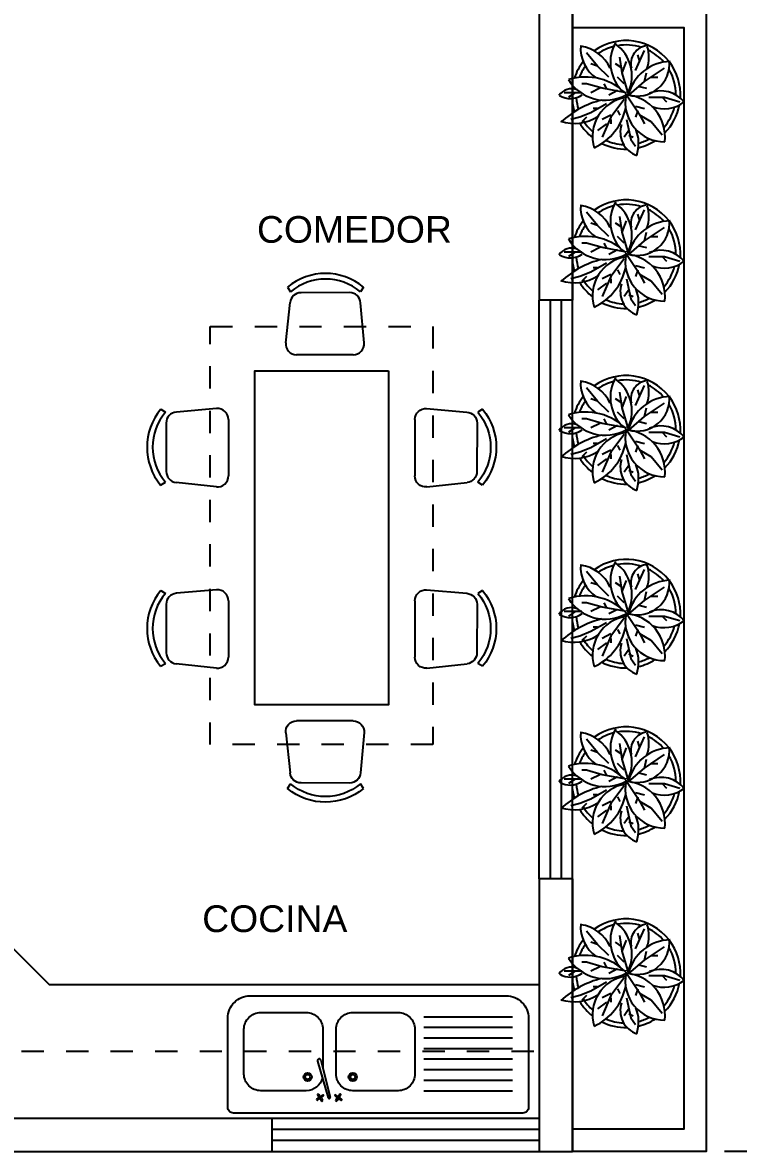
# Model space of a CAD drawing. Header units: inches. Extents: x -370 to 18, y -197 to 199.
# Drawn here: x -29.81 to -26.59, y 37.98 to 43.06 of the extents above; entities that cross this region are included whole.
import ezdxf

# ---------------------------------------------------------------- set-up
doc = ezdxf.new("R2010")
doc.units = ezdxf.units.IN
doc.header["$MEASUREMENT"] = 0
doc.linetypes.add('RAYITAS', pattern=[0.375, 0.25, -0.125])
for name, color, linetype in [('artefactos', 1, 'Continuous'), ('aux2', 194, 'Continuous'), ('MUEBLES', 7, 'Continuous')]:
    doc.layers.add(name, color=color, linetype=linetype)
doc.styles.get("Standard").update_dxf_attribs({"font": 'arial.ttf'})

# ---------------------------------------------------------------- blocks, each defined once
blk = doc.blocks.new('lvp')
at = {"layer": 'artefactos', "color": 1}
for p, q in [((-0.1972, 0.2337), (-0.1497, 0.0683)), ((-0.1819, 0.2378), (-0.1403, 0.0708))]:
    blk.add_line(p, q, dxfattribs=at)
blk.add_lwpolyline([(-0.5, 0.5267), (0.65, 0.5267, -0.414214), (0.75, 0.4267), (0.75, 0.025, -0.414214), (0.725, 0), (-0.575, 0, -0.414214), (-0.6, 0.025), (-0.6, 0.4267, -0.414214)], format="xyb", close=True, dxfattribs=at)
for points in [[(-0.1754, 0.1576, -0.345881), (-0.2482, 0.1003), (-0.4525, 0.1003, -0.414214), (-0.5275, 0.1753), (-0.5275, 0.3765, -0.414214), (-0.4525, 0.4515), (-0.2482, 0.4515, -0.414214), (-0.1732, 0.3765), (-0.1732, 0.2029)], [(0.24, 0.1753, -0.414214), (0.165, 0.1003), (-0.0392, 0.1003, -0.414214), (-0.1142, 0.1753), (-0.1142, 0.3765, -0.414214), (-0.0392, 0.4515), (0.165, 0.4515, -0.414214), (0.24, 0.3765), (0.24, 0.1753)]]:
    blk.add_lwpolyline(points, format="xyb", dxfattribs=at)
for centre in [(-0.2416, 0.162), (-0.039, 0.162)]:
    blk.add_circle(centre, 0.0187, dxfattribs=at)
for centre, radius, start, end in [((-0.1896, 0.2357), 0.00791, 12.4753, 197.5247), ((-0.145, 0.0695), 0.00485, 195, 15)]:
    blk.add_arc(centre, radius, start, end, dxfattribs=at)
at = {"layer": 'aux2', "color": 1}
for p, q in [((0.2795, 0.433), (0.6775, 0.433)), ((0.2795, 0.3855), (0.6775, 0.3855)), ((0.2795, 0.3379), (0.6775, 0.3379)), ((0.2795, 0.2904), (0.6775, 0.2904)), ((0.2795, 0.2429), (0.6775, 0.2429)), ((0.2795, 0.1954), (0.6775, 0.1954)), ((0.2795, 0.1478), (0.6775, 0.1478)), ((-0.2005, 0.0624), (-0.1931, 0.0676)), ((-0.1975, 0.0582), (-0.1901, 0.0634)), ((-0.1972, 0.0812), (-0.192, 0.0737)), ((-0.1929, 0.0841), (-0.1878, 0.0767)), ((-0.184, 0.0623), (-0.1788, 0.0549)), ((-0.1816, 0.0756), (-0.1742, 0.0808)), ((-0.1797, 0.0653), (-0.1745, 0.0578)), ((-0.1786, 0.0714), (-0.1712, 0.0766)), ((-0.1114, 0.0714), (-0.1188, 0.0766)), ((-0.1084, 0.0756), (-0.1158, 0.0808)), ((-0.1103, 0.0653), (-0.1155, 0.0578)), ((-0.1061, 0.0623), (-0.1113, 0.0549)), ((-0.0971, 0.0841), (-0.1023, 0.0767)), ((-0.0925, 0.0582), (-0.0999, 0.0634)), ((-0.0929, 0.0812), (-0.098, 0.0737)), ((-0.0896, 0.0624), (-0.097, 0.0676)), ((0.2795, 0.1003), (0.6775, 0.1003))]:
    blk.add_line(p, q, dxfattribs=at)
for centre, radius in [((-0.2416, 0.162), 0.0113), ((-0.039, 0.162), 0.0113), ((-0.1859, 0.0695), 0.00381), ((-0.1042, 0.0695), 0.00381)]:
    blk.add_circle(centre, radius, dxfattribs=at)
for centre, radius, start, end in [((-0.199, 0.0603), 0.00259, 125, 305), ((-0.1951, 0.0826), 0.00259, 35, 215), ((-0.1965, 0.0714), 0.0051, 312.2939, 27.7061), ((-0.1877, 0.0588), 0.0051, 42.2939, 117.7061), ((-0.184, 0.0801), 0.0051, 222.2939, 297.7061), ((-0.1752, 0.0676), 0.0051, 132.2939, 207.7061), ((-0.1767, 0.0564), 0.00259, 215, 35), ((-0.1727, 0.0787), 0.00259, 305, 125), ((-0.1173, 0.0787), 0.00259, 55, 235), ((-0.1134, 0.0564), 0.00259, 145, 325), ((-0.1148, 0.0676), 0.0051, 332.2939, 47.7061), ((-0.1061, 0.0801), 0.0051, 242.2939, 317.7061), ((-0.1023, 0.0588), 0.0051, 62.2939, 137.7061), ((-0.0935, 0.0714), 0.0051, 152.2939, 227.7061), ((-0.095, 0.0826), 0.00259, 325, 145), ((-0.091, 0.0603), 0.00259, 235, 55)]:
    blk.add_arc(centre, radius, start, end, dxfattribs=at)
blk = doc.blocks.new('silla_pl2')
at = {"layer": 'artefactos', "color": 2}
for p, q in [((-0.1676, 0.3042), (-0.1546, 0.2828)), ((0.1111, 0.2793), (-0.1072, 0.2789)), ((0.173, 0.3039), (0.1596, 0.2828)), ((-0.176, 0.054), (-0.1563, 0.2342)), ((0.1762, 0.053), (0.1603, 0.2336)), ((0.127, 0), (-0.127, 0))]:
    blk.add_line(p, q, dxfattribs=at)
for centre, radius, start, end in [((0.0025, 0.0982), 0.2672, 50.3488, 129.5498), ((0.0025, 0.0971), 0.2433, 49.7566, 130.2329), ((-0.1072, 0.2295), 0.0493, 90.0059, 174.5541), ((0.1111, 0.23), 0.0493, 4.2606, 90.0059), ((-0.1269, 0.0493), 0.0493, 174.5541, 269.9224), ((0.127, 0.0493), 0.0493, 269.9224, 4.2606)]:
    blk.add_arc(centre, radius, start, end, dxfattribs=at)
blk = doc.blocks.new('arbol 1')
at = {"layer": 'artefactos', "color": 116, "true_color": 0x136734}
for radius, start, end in [(0.61, 121.3306, 141.8442), (0.61, 94.0019, 108.264), (0.56, 93.3784, 107.1305), (0.61, 79.8796, 83.6062), (0.61, 52.3459, 72.1552), (0.56, 54.9472, 69.5479), (0.56, 120.9025, 138.0337), (0.61, 153.5986, 180.9125), (0.61, 307.7678, 35.985), (0.56, 14.5729, 33.9936), (0.56, 156.2376, 177.0937), (0.56, 342.2632, 9.842), (0.61, 193.1106, 212.3931), (0.56, 194.5759, 207.9941), (0.56, 310.9431, 333.6596), (0.61, 225.4259, 259.3549), (0.56, 229.2608, 255.8214), (0.61, 266.5434, 307.2408), (0.56, 269.812, 300.7838)]:
    blk.add_arc((0.68, 0.655), radius, start, end, dxfattribs=at)
at = {"layer": 'aux2', "color": 116, "true_color": 0x136734}
for p, q in [((0.428, 1.175), (0.403, 1.275)), ((0.703, 1.225), (0.653, 1.3)), ((0.703, 1.15), (0.703, 1.35)), ((0.428, 1.1), (0.378, 1.15)), ((0.478, 1.05), (0.428, 1.175)), ((0.803, 1.1), (0.803, 1.15)), ((0.578, 0.875), (0.478, 1.05)), ((0.528, 0.975), (0.528, 1.025)), ((0.753, 0.95), (0.703, 1.05)), ((0.753, 0.925), (0.803, 1.1)), ((1.003, 0.975), (1.153, 1.1)), ((1.003, 0.975), (1.028, 1.05)), ((0.428, 0.825), (0.203, 0.925)), ((0.353, 0.875), (0.278, 0.975)), ((0.453, 0.825), (0.403, 0.925)), ((0.703, 0.65), (0.753, 0.925)), ((0.753, 0.875), (0.803, 0.9)), ((0.878, 0.85), (1.003, 0.975)), ((0.403, 0.825), (0.353, 0.825)), ((0.628, 0.675), (0.428, 0.825)), ((0.728, 0.75), (0.678, 0.85)), ((0.978, 0.7), (1.028, 0.775)), ((0.403, 0.65), (0.178, 0.6)), ((0.278, 0.625), (0.203, 0.675)), ((0.503, 0.75), (0.453, 0.725)), ((0.453, 0.5), (0.678, 0.65)), ((0.678, 0.625), (0.928, 0.7)), ((0.803, 0.675), (0.878, 0.75)), ((0.928, 0.7), (1.103, 0.725)), ((0.928, 0.7), (1.053, 0.65)), ((0.178, 0.6), (0.103, 0.55)), ((0.228, 0.625), (0.203, 0.575)), ((0.503, 0.525), (0.428, 0.55)), ((0.553, 0.55), (0.528, 0.45)), ((0.678, 0.625), (0.828, 0.45)), ((0.778, 0.525), (0.753, 0.425)), ((0.953, 0.55), (1.178, 0.45)), ((1.053, 0.5), (1.128, 0.525)), ((0.453, 0.5), (0.353, 0.45)), ((0.378, 0.375), (0.453, 0.5)), ((0.653, 0.4), (0.653, 0.225)), ((0.828, 0.45), (0.978, 0.225)), ((0.828, 0.45), (0.928, 0.425)), ((0.228, 0.25), (0.378, 0.375)), ((0.878, 0.375), (0.878, 0.3)), ((0.653, 0.25), (0.603, 0.2)), ((0.653, 0.225), (0.603, 0.05))]:
    blk.add_line(p, q, dxfattribs=at)
for centre, radius, start, end in [((0.865, 1.282), 0.228, 147.9507, 215.8676), ((0.578, 1.269), 0.17, 337.1128, 56.6053), ((0.847, 1.237), 0.488, 162.1729, 212.9232), ((-0.432, 0.657), 1.088, 14.4659, 42.1317), ((1.101, 0.89), 0.482, 121.3341, 209.1793), ((0.243, 1.109), 0.637, 313.3479, 17.532), ((0.68, 0.655), 0.56, 83.6247, 84.0354), ((1.202, 0.763), 0.403, 85.5178, 145.6968), ((0.803, 1.221), 0.426, 294.312, 352.4208), ((0.216, 0.596), 0.436, 8.8344, 107.4666), ((0.661, 1.282), 0.636, 205.1195, 258.1538), ((0.894, 1.027), 0.437, 245.6522, 324.5506), ((1.045, 0.378), 0.454, 60.7057, 132.1778), ((0.259, 0.446), 0.274, 71.0032, 161.0043), ((0.591, 0.226), 0.438, 78.2366, 180.6445), ((0.207, 0.693), 0.475, 263.4525, 355.4287), ((0.132, 0.922), 0.408, 251.1175, 293.1563), ((0.132, 0.922), 0.408, 313.639, 314.1881), ((1.028, 0.53), 0.362, 164.0389, 275.5712), ((0.557, 0.147), 0.498, 1.7002, 75.6184), ((1.028, 0.395), 0.207, 6.0973, 103.9177), ((0.393, 0.262), 0.331, 307.6855, 23.0732), ((1.105, 0.808), 0.409, 251.0507, 286.9573), ((0.894, 0.23), 0.371, 159.1184, 218.3945)]:
    blk.add_arc(centre, radius, start, end, dxfattribs=at)

msp = doc.modelspace()

# ---------------------------------------------------------------- linework, layer by layer
at = {"color": 5}
for p, q in [((-27.49028, 43.18314), (-27.49028, 41.80814)), ((-27.34028, 43.18314), (-27.34028, 41.80814)), ((-27.34028, 41.80814), (-27.49028, 41.80814)), ((-27.49028, 39.20814), (-27.49028, 37.98314)), ((-27.34028, 39.20814), (-27.49028, 39.20814)), ((-27.34028, 39.20814), (-27.34028, 37.98314)), ((-30.59028, 38.13314), (-28.69028, 38.13314)), ((-28.69028, 38.13314), (-28.69028, 37.98314)), ((-31.72139, 37.98314), (-28.69028, 37.98314)), ((-27.49028, 37.98314), (-27.34028, 37.98314))]:
    msp.add_line(p, q, dxfattribs=at)
at = {"color": 1}
for p, q in [((-27.49028, 39.20814), (-27.49028, 41.80814)), ((-27.34028, 39.20814), (-27.34028, 41.80814)), ((-29.99028, 39.03314), (-29.69028, 38.73314)), ((-29.69028, 38.73314), (-27.49028, 38.73314)), ((-28.69028, 38.13314), (-27.49028, 38.13314)), ((-28.69028, 37.98314), (-27.49028, 37.98314))]:
    msp.add_line(p, q, dxfattribs=at)
at = {"color": 2}
for p, q in [((-27.44028, 39.20814), (-27.44028, 41.80814)), ((-27.39028, 39.20814), (-27.39028, 41.80814)), ((-28.69028, 38.08314), (-27.49028, 38.08314)), ((-28.69028, 38.03314), (-27.49028, 38.03314))]:
    msp.add_line(p, q, dxfattribs=at)
at = {"color": 8, "linetype": 'RAYITAS', "ltscale": 0.4}
for p, q in [((-29.81454, 38.43314), (-27.49028, 38.43314)), ((-24.75813, 37.98314), (-27.34028, 37.98314))]:
    msp.add_line(p, q, dxfattribs=at)
at = {"layer": 'MUEBLES', "color": 2}
for points in [[(-27.34028, 43.13314), (-26.74028, 43.13314), (-26.74028, 37.98314), (-27.34028, 37.98314)], [(-27.34028, 43.03314), (-26.84028, 43.03314), (-26.84028, 38.08314), (-27.34028, 38.08314)]]:
    msp.add_lwpolyline(points, close=True, dxfattribs=at)
at = {"layer": 'MUEBLES', "color": 8, "linetype": 'RAYITAS', "ltscale": 0.4}
msp.add_lwpolyline([(-27.96725, 41.69056), (-27.96725, 39.81129), (-28.96725, 39.81129), (-28.96725, 41.69056)], close=True, dxfattribs=at)
at = {"layer": 'MUEBLES', "color": 1}
msp.add_lwpolyline([(-28.16725, 41.49056), (-28.16725, 39.99056), (-28.76725, 39.99056), (-28.76725, 41.49056)], close=True, dxfattribs=at)

# ---------------------------------------------------------------- block references
at = {"layer": 'artefactos', "xscale": 0.4, "yscale": 0.4, "zscale": 0.4, "rotation": 90}
for p in [(-26.83814, 42.45922), (-26.83814, 41.74321), (-26.83814, 40.95377), (-26.83814, 40.1276), (-26.83814, 39.37487), (-26.83814, 38.51199)]:
    msp.add_blockref('arbol 1', p, dxfattribs=at)
at = {"layer": 'artefactos'}
for name, p in [('silla_pl2', (-28.45255, 41.56317)), ('lvp', (-28.28831, 38.15566))]:
    msp.add_blockref(name, p, dxfattribs=at)
at = {"layer": 'artefactos', "rotation": 89.99999999999999}
for p in [(-28.88586, 41.14536), (-28.88586, 40.33089)]:
    msp.add_blockref('silla_pl2', p, dxfattribs=at)
at = {"layer": 'artefactos', "xscale": -1}
for p, rotation in [((-28.04864, 41.14536), 270), ((-28.04864, 40.33089), 270), ((-28.45255, 39.91795), 180)]:
    msp.add_blockref('silla_pl2', p, dxfattribs=dict(at, rotation=rotation))

# ---------------------------------------------------------------- texts
at = {"char_height": 0.12, "attachment_point": 1}
for s, insert in [('COMEDOR', (-28.75749, 42.18647)), ('COCINA', (-29.00342, 39.08891))]:
    msp.add_mtext(s, dxfattribs=dict(at, insert=insert))

doc.saveas('drawing.dxf')
